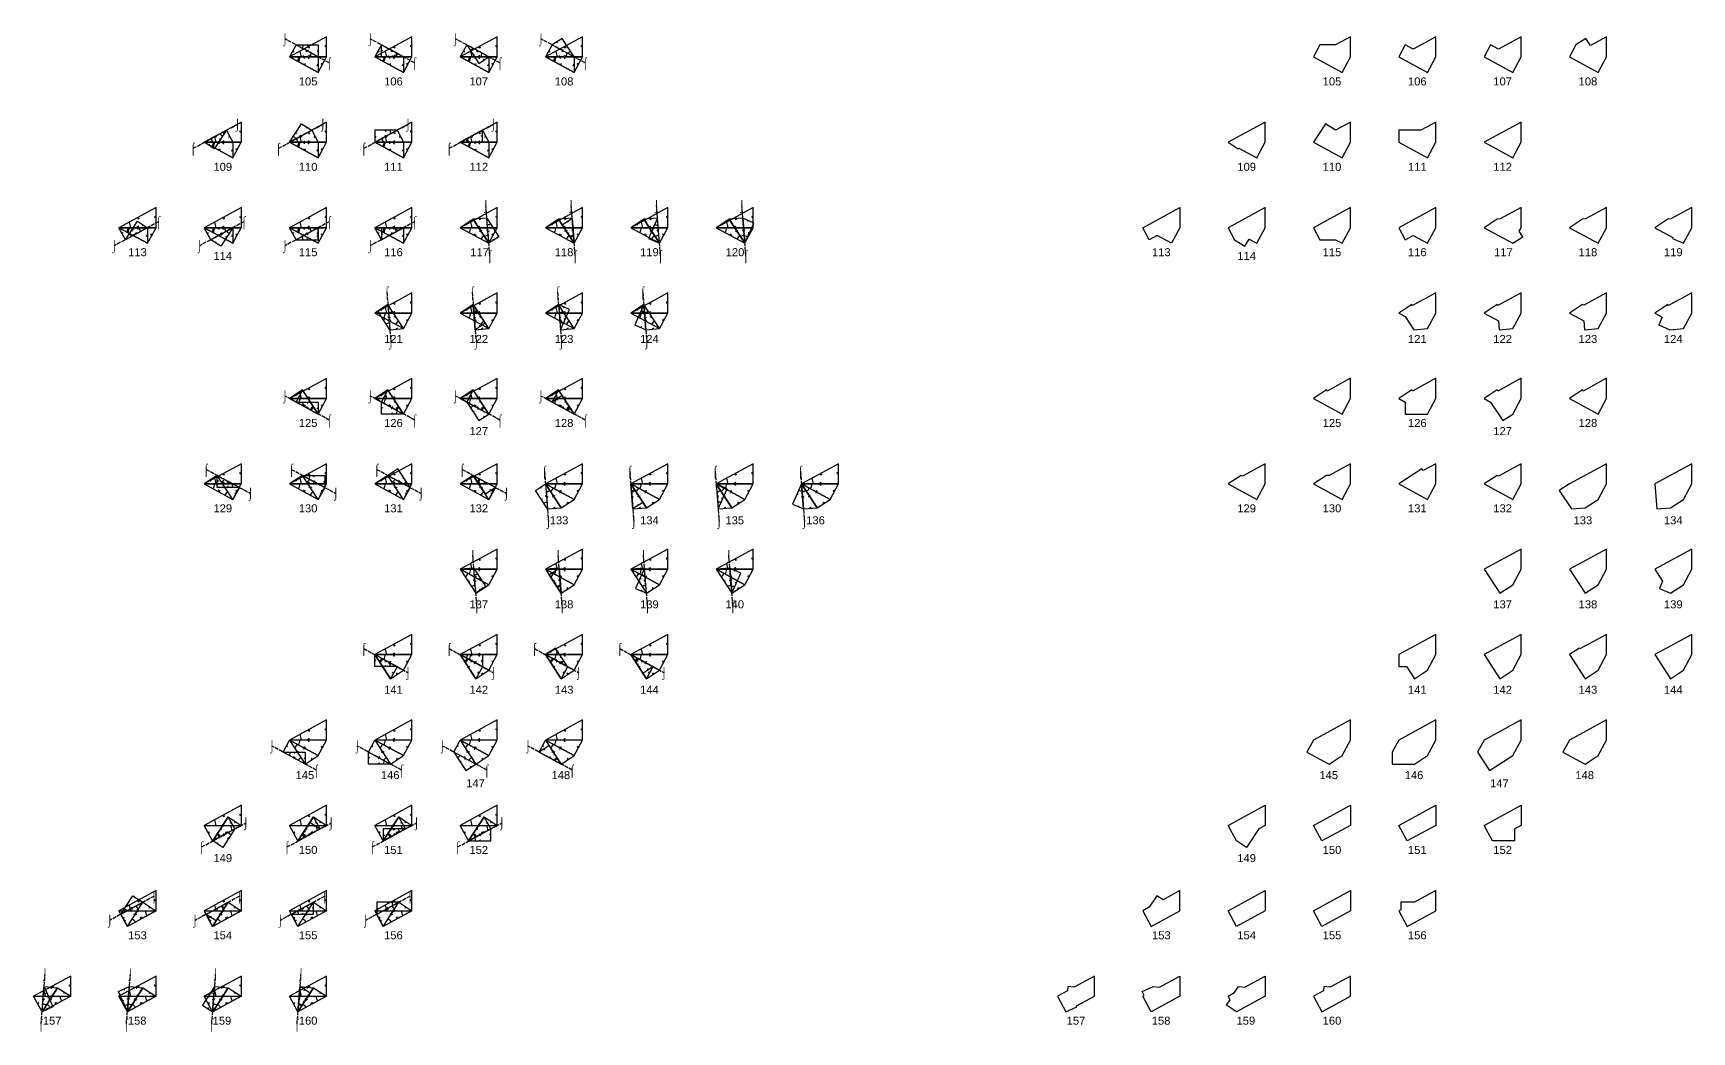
# Model space of a CAD drawing. Header units: millimetres. Extents: x 122552 to 2943733, y -2581954 to 22549.
# Drawn here: x 1001185 to 1519227, y -1580908 to -1269248 of the extents above; entities that cross this region are included whole.
import ezdxf
from ezdxf.enums import TextEntityAlignment as Align

# ---------------------------------------------------------------- set-up
doc = ezdxf.new("R2010")
doc.units = ezdxf.units.MM
doc.linetypes.add('ACAD_ISO02W100', pattern=[15, 12, -3])
for name, color, linetype in [('BASE', 170, 'Continuous'), ('HYPOTENUSE', 10, 'Continuous'), ('PERPENDICULAR', 90, 'Continuous'), ('Standard', 7, 'Continuous')]:
    doc.layers.add(name, color=color, linetype=linetype)
doc.styles.add('Arial', font='arial_0.ttf')

# ---------------------------------------------------------------- blocks, each defined once
blk = doc.blocks.new('fundamental_block_GT')
at = {"color": 175, "true_color": 0x4554a5}
for p, q in [((439, -4), (439, 26)), ((439, 26), (469, 26)), ((469, 26), (460, 29)), ((469, 26), (460, 23))]:
    blk.add_line(p, q, dxfattribs=at)
at = {"color": 242, "true_color": 0xcd2027}
for p, q in [((441, 235), (456, 208)), ((456, 208), (482, 222)), ((482, 222), (472, 221)), ((482, 222), (475, 215))]:
    blk.add_line(p, q, dxfattribs=at)
at = {"color": 114, "true_color": 0x139b48}
for p, q in [((851, 261), (848, 251)), ((851, 231), (851, 261)), ((851, 261), (854, 251)), ((881, 231), (851, 231))]:
    blk.add_line(p, q, dxfattribs=at)
at = {"color": 4}
blk.add_arc((0, -2), 277, 359.9799, 28.4254, dxfattribs=at)
at = {"layer": 'BASE'}
blk.add_line((0, 0), (879, -7), dxfattribs=at)
at = {"layer": 'HYPOTENUSE'}
blk.add_line((883, 469), (0, 0), dxfattribs=at)
at = {"layer": 'PERPENDICULAR'}
blk.add_line((879, -7), (883, 469), dxfattribs=at)

msp = doc.modelspace()

# ---------------------------------------------------------------- linework, layer by layer
at = {"linetype": 'ACAD_ISO02W100', "ltscale": 100}
for p, q in [((1093669, -1278530), (1079840, -1271025)), ((1120318, -1278530), (1106488, -1271025)), ((1146966, -1278530), (1133137, -1271025)), ((1173615, -1278530), (1159786, -1271025)), ((1051155, -1305179), (1064984, -1297674)), ((1077803, -1305179), (1091633, -1297674)), ((1104452, -1305179), (1118281, -1297674)), ((1131101, -1305179), (1144930, -1297674)), ((1143820, -1338731), (1142576, -1323045)), ((1170469, -1338731), (1169225, -1323045)), ((1197117, -1338731), (1195873, -1323045)), ((1223766, -1338731), (1222522, -1323045)), ((1040372, -1328075), (1026542, -1335580)), ((1067020, -1328075), (1053191, -1335580)), ((1093669, -1328075), (1079840, -1335580)), ((1120318, -1328075), (1106488, -1335580)), ((1111671, -1350032), (1112915, -1365717)), ((1138320, -1350032), (1139564, -1365717)), ((1164968, -1350032), (1166213, -1365717)), ((1191617, -1350032), (1192861, -1365717)), ((1093669, -1389983), (1079840, -1382478)), ((1120318, -1389983), (1106488, -1382478)), ((1146966, -1389983), (1133137, -1382478)), ((1173615, -1389983), (1159786, -1382478)), ((1055228, -1405374), (1069057, -1412879)), ((1081876, -1405374), (1095705, -1412879)), ((1108525, -1405374), (1122354, -1412879)), ((1135174, -1405374), (1149003, -1412879)), ((1160896, -1405976), (1162140, -1421662)), ((1187544, -1405976), (1188788, -1421662)), ((1214193, -1405976), (1215437, -1421662)), ((1240842, -1405976), (1242086, -1421662)), ((1139747, -1447973), (1138503, -1432287)), ((1166396, -1447973), (1165152, -1432287)), ((1193044, -1447973), (1191800, -1432287)), ((1219693, -1447973), (1218449, -1432287)), ((1104452, -1461319), (1118281, -1468824)), ((1131101, -1461319), (1144930, -1468824)), ((1157749, -1461319), (1171579, -1468824)), ((1184398, -1461319), (1198227, -1468824)), ((1089596, -1499225), (1075767, -1491720)), ((1116245, -1499225), (1102415, -1491720)), ((1142893, -1499225), (1129064, -1491720)), ((1169542, -1499225), (1155713, -1491720)), ((1053791, -1523226), (1067620, -1515721)), ((1080439, -1523226), (1094269, -1515721)), ((1107088, -1523226), (1120917, -1515721)), ((1133737, -1523226), (1147566, -1515721)), ((1038935, -1538617), (1025106, -1546122)), ((1065584, -1538617), (1051754, -1546122)), ((1092232, -1538617), (1078403, -1546122)), ((1118881, -1538617), (1105052, -1546122)), ((1003640, -1578569), (1004884, -1562883)), ((1030288, -1578569), (1031533, -1562883)), ((1056937, -1578569), (1058181, -1562883)), ((1083586, -1578569), (1084830, -1562883))]:
    msp.add_line(p, q, dxfattribs=at)
for points in [[(1407959, -1272902), (1403081, -1272902), (1401045, -1276654), (1409996, -1281512), (1412632, -1276654), (1412632, -1270366)], [(1429730, -1272902), (1427693, -1276654), (1436644, -1281512), (1439281, -1276654), (1439281, -1270366), (1432169, -1274225)], [(1456378, -1272902), (1454342, -1276654), (1463293, -1281512), (1465929, -1276654), (1465929, -1270366), (1458818, -1274225)], [(1487608, -1273063), (1486173, -1270857), (1483027, -1272902), (1480991, -1276654), (1489942, -1281512), (1492578, -1276654), (1492578, -1270366)], [(1377542, -1305348), (1377704, -1305098), (1383347, -1308161), (1385983, -1303303), (1385983, -1297015), (1374396, -1303303)], [(1412632, -1297015), (1407959, -1299550), (1404813, -1297505), (1401045, -1303303), (1409996, -1308161), (1412632, -1303303)], [(1439281, -1297015), (1434608, -1299550), (1427693, -1299550), (1427693, -1303303), (1436644, -1308161), (1439281, -1303303)], [(1454342, -1303303), (1463293, -1308161), (1465929, -1303303), (1465929, -1297015)], [(1347747, -1329952), (1359335, -1323663), (1359335, -1329952), (1356698, -1334809), (1352223, -1332380), (1349784, -1333704)], [(1379579, -1335749), (1381013, -1333543), (1383347, -1334809), (1385983, -1329952), (1385983, -1323663), (1374396, -1329952), (1376432, -1333704)], [(1407959, -1333704), (1409996, -1334809), (1412632, -1329952), (1412632, -1323663), (1401045, -1329952), (1403081, -1333704)], [(1429730, -1333704), (1432169, -1332380), (1436644, -1334809), (1439281, -1329952), (1439281, -1323663), (1427693, -1329952)], [(1466439, -1332764), (1465330, -1331057), (1465929, -1329952), (1465929, -1323663), (1459358, -1327229), (1458415, -1327304), (1454342, -1329952), (1463293, -1334809)], [(1486007, -1327229), (1485064, -1327304), (1480991, -1329952), (1489942, -1334809), (1492578, -1329952), (1492578, -1323663)], [(1516590, -1334809), (1519227, -1329952), (1519227, -1323663), (1512655, -1327229), (1511712, -1327304), (1507639, -1329952), (1513282, -1333014), (1513161, -1333286)], [(1431766, -1353953), (1427693, -1356600), (1429730, -1357705), (1432388, -1361796), (1436644, -1361458), (1439281, -1356600), (1439281, -1350312), (1431976, -1354276)], [(1458625, -1354276), (1458415, -1353953), (1454342, -1356600), (1458818, -1359029), (1459037, -1361796), (1463293, -1361458), (1465929, -1356600), (1465929, -1350312)], [(1485506, -1354150), (1485064, -1353953), (1480991, -1356600), (1485466, -1359029), (1485686, -1361796), (1489942, -1361458), (1492578, -1356600), (1492578, -1350312)], [(1511712, -1353953), (1507639, -1356600), (1509973, -1357867), (1508905, -1360272), (1512334, -1361796), (1516590, -1361458), (1519227, -1356600), (1519227, -1350312), (1511922, -1354276)], [(1409996, -1388107), (1412632, -1383249), (1412632, -1376961), (1405328, -1380925), (1405118, -1380602), (1401045, -1383249)], [(1431766, -1380602), (1427693, -1383249), (1429730, -1384354), (1429730, -1388107), (1436644, -1388107), (1439281, -1383249), (1439281, -1376961), (1431976, -1380925)], [(1458415, -1380602), (1454342, -1383249), (1456378, -1384354), (1460147, -1390152), (1463293, -1388107), (1465929, -1383249), (1465929, -1376961), (1458625, -1380925)], [(1489942, -1388107), (1492578, -1383249), (1492578, -1376961), (1485274, -1380925), (1485064, -1380602), (1480991, -1383249)], [(1383347, -1414755), (1385983, -1409898), (1385983, -1403609), (1378871, -1407469), (1378469, -1407250), (1374396, -1409898)], [(1405923, -1407250), (1405118, -1407250), (1401045, -1409898), (1409996, -1414755), (1412632, -1409898), (1412632, -1403609)], [(1436644, -1414755), (1439281, -1409898), (1439281, -1403609), (1435285, -1405778), (1434913, -1405205), (1427693, -1409898)], [(1458818, -1407469), (1458415, -1407250), (1454342, -1409898), (1463293, -1414755), (1465929, -1409898), (1465929, -1403609)], [(1492578, -1403609), (1480991, -1409898), (1477844, -1411943), (1481613, -1417740), (1485869, -1417403), (1489942, -1414755), (1492578, -1409898)], [(1508261, -1417740), (1512517, -1417403), (1516590, -1414755), (1519227, -1409898), (1519227, -1403609), (1507639, -1409898)], [(1459220, -1444051), (1463293, -1441404), (1465929, -1436546), (1465929, -1430258), (1454342, -1436546)], [(1480991, -1436546), (1485869, -1444051), (1489942, -1441404), (1492578, -1436546), (1492578, -1430258)], [(1512517, -1444051), (1516590, -1441404), (1519227, -1436546), (1519227, -1430258), (1507639, -1436546), (1510078, -1440299), (1509088, -1442528)], [(1427693, -1466947), (1430132, -1466947), (1432571, -1470700), (1436644, -1468053), (1439281, -1463195), (1439281, -1456907), (1427693, -1463195)], [(1459220, -1470700), (1463293, -1468053), (1465929, -1463195), (1465929, -1456907), (1454342, -1463195)], [(1480991, -1463195), (1485869, -1470700), (1489942, -1468053), (1492578, -1463195), (1492578, -1456907), (1484299, -1461399), (1484137, -1461150)], [(1507639, -1463195), (1512517, -1470700), (1516590, -1468053), (1519227, -1463195), (1519227, -1456907)], [(1399008, -1493596), (1405923, -1497349), (1409996, -1494701), (1412632, -1489844), (1412632, -1483555), (1401045, -1489844)], [(1439281, -1483555), (1427693, -1489844), (1425657, -1493596), (1425657, -1497349), (1432571, -1497349), (1436644, -1494701), (1439281, -1489844)], [(1465929, -1483555), (1454342, -1489844), (1452305, -1493596), (1456074, -1499394), (1463293, -1494701), (1465929, -1489844)], [(1478954, -1493596), (1485869, -1497349), (1489942, -1494701), (1492578, -1489844), (1492578, -1483555), (1480991, -1489844)], [(1380178, -1523395), (1377032, -1521350), (1374396, -1516492), (1385983, -1510204), (1385983, -1516492), (1383947, -1517597)], [(1401045, -1516492), (1412632, -1510204), (1412632, -1516492), (1403681, -1521350)], [(1427693, -1516492), (1439281, -1510204), (1439281, -1516492), (1430330, -1521350)], [(1463893, -1517597), (1463893, -1521350), (1456978, -1521350), (1454342, -1516492), (1465929, -1510204), (1465929, -1516492)], [(1352115, -1538449), (1349784, -1542036), (1347747, -1543141), (1350384, -1547999), (1359335, -1543141), (1359335, -1536853), (1354062, -1539714)], [(1374396, -1543141), (1385983, -1536853), (1385983, -1543141), (1377032, -1547999)], [(1401045, -1543141), (1412632, -1536853), (1412632, -1543141), (1403681, -1547999)], [(1428293, -1542815), (1427693, -1543141), (1430330, -1547999), (1439281, -1543141), (1439281, -1536853), (1432571, -1540494), (1428293, -1540494)], [(1324357, -1566805), (1324256, -1568076), (1321099, -1569790), (1323735, -1574647), (1327164, -1573124), (1327043, -1572852), (1332686, -1569790), (1332686, -1563501), (1326313, -1566960)], [(1347747, -1569790), (1348133, -1569580), (1347576, -1568328), (1351006, -1566805), (1352962, -1566960), (1359335, -1563501), (1359335, -1569790), (1350384, -1574647)], [(1377032, -1574647), (1373886, -1572602), (1374996, -1570895), (1374396, -1569790), (1376432, -1568684), (1377654, -1566805), (1379610, -1566960), (1385983, -1563501), (1385983, -1569790)], [(1404303, -1566805), (1404202, -1568076), (1401045, -1569790), (1403681, -1574647), (1412632, -1569790), (1412632, -1563501), (1406259, -1566960)]]:
    msp.add_lwpolyline(points, close=True)

# ---------------------------------------------------------------- block references
for p, xscale, yscale, zscale, rotation in [((1081261, -1276654), 11.58735412275403, 11.58735412275403, 11.58735412275403, 332.0000000000002), ((1090212, -1276654), 8.951118371073562, 8.951118371073562, 8.951118371073562, 151.9999999999989), ((1083297, -1272902), -7.867265571233639, 7.867265571233639, 7.86726557123364, 179.5116672382031), ((1107909, -1276654), 11.58735412275403, 11.58735412275403, 11.58735412275403, 332.0000000000002), ((1116860, -1276654), 8.951118371073562, 8.951118371073562, 8.951118371073562, 151.9999999999989), ((1116860, -1276654), -7.867265571233637, 7.867265571233637, 7.867265571233638, 359.5116672382031), ((1134558, -1276654), 11.58735412275403, 11.58735412275403, 11.58735412275403, 332.0000000000002), ((1143509, -1276654), 8.951118371073562, 8.951118371073562, 8.951118371073562, 151.9999999999989), ((1136594, -1272902), 7.86726557123364, 7.86726557123364, 7.86726557123364, 303.5116672382126), ((1161207, -1276654), 11.58735412275403, 11.58735412275403, 11.58735412275403, 332.0000000000002), ((1170158, -1276654), 8.951118371073562, 8.951118371073562, 8.951118371073562, 151.9999999999989), ((1170158, -1276654), 7.867265571233638, 7.867265571233638, 7.867265571233638, 123.5116672382125), ((1081261, -1276654), -10.18429076373602, 10.18429076373602, 10.18429076373602, 179.5116672382084), ((1107909, -1276654), -10.18429076373602, 10.18429076373602, 10.18429076373602, 179.5116672382084), ((1134558, -1276654), -10.18429076373602, 10.18429076373602, 10.18429076373602, 179.5116672382084), ((1161207, -1276654), -10.18429076373602, 10.18429076373602, 10.18429076373602, 179.5116672382084), ((1054612, -1303303), 11.58735412275403, 11.58735412275403, 11.58735412275403, 332.0000000000002), ((1054612, -1303303), -8.951118371073562, 8.951118371073562, 8.951118371073562, 208.0000000000011), ((1061527, -1299550), -7.867265571233639, 7.867265571233639, 7.86726557123364, 56.48833276178721), ((1081261, -1303303), -7.867265571233639, 7.867265571233639, 7.86726557123364, 236.4883327617872), ((1081261, -1303303), 11.58735412275403, 11.58735412275403, 11.58735412275403, 332.0000000000002), ((1081261, -1303303), -8.951118371073562, 8.951118371073562, 8.951118371073562, 208.0000000000011), ((1107909, -1303303), 11.58735412275403, 11.58735412275403, 11.58735412275403, 332.0000000000002), ((1114824, -1299550), 7.86726557123364, 7.86726557123364, 7.86726557123364, 180.4883327617972), ((1107909, -1303303), -8.951118371073562, 8.951118371073562, 8.951118371073562, 208.0000000000011), ((1134558, -1303303), 11.58735412275403, 11.58735412275403, 11.58735412275403, 332.0000000000002), ((1134558, -1303303), -8.951118371073562, 8.951118371073562, 8.951118371073562, 208.0000000000011), ((1134558, -1303303), 7.86726557123364, 7.86726557123364, 7.86726557123364, 0.4883327617971739), ((1054612, -1303303), -10.18429076373602, 10.18429076373602, 10.18429076373602, 179.5116672382084), ((1081261, -1303303), -10.18429076373602, 10.18429076373602, 10.18429076373602, 179.5116672382084), ((1107909, -1303303), -10.18429076373602, 10.18429076373602, 10.18429076373602, 179.5116672382084), ((1134558, -1303303), -10.18429076373602, 10.18429076373602, 10.18429076373602, 179.5116672382084), ((1027963, -1329952), 11.58735412275403, 11.58735412275403, 11.58735412275403, 332.0000000000002), ((1054612, -1329952), 11.58735412275403, 11.58735412275403, 11.58735412275403, 332.0000000000002), ((1081261, -1329952), 11.58735412275403, 11.58735412275403, 11.58735412275403, 332.0000000000002), ((1107909, -1329952), 11.58735412275403, 11.58735412275403, 11.58735412275403, 332.0000000000002), ((1134558, -1329952), 11.58735412275403, 11.58735412275403, 11.58735412275403, 332.0000000000002), ((1161207, -1329952), 11.58735412275403, 11.58735412275403, 11.58735412275403, 332.0000000000002), ((1187855, -1329952), 11.58735412275403, 11.58735412275403, 11.58735412275403, 332.0000000000002), ((1214504, -1329952), 11.58735412275403, 11.58735412275403, 11.58735412275403, 332.0000000000002), ((1027963, -1329952), -10.18429076373602, 10.18429076373602, 10.18429076373602, 179.5116672382084), ((1036914, -1329952), -8.951118371073443, 8.951118371073443, 8.951118371073443, 28.0000000000011), ((1030000, -1333704), -7.867265571233639, 7.867265571233639, 7.86726557123364, 236.4883327617872), ((1054612, -1329952), -10.18429076373602, 10.18429076373602, 10.18429076373602, 179.5116672382084), ((1063563, -1329952), -8.951118371073443, 8.951118371073443, 8.951118371073443, 28.0000000000011), ((1063563, -1329952), -7.867265571233639, 7.867265571233639, 7.86726557123364, 56.48833276178721), ((1081261, -1329952), -10.18429076373602, 10.18429076373602, 10.18429076373602, 179.5116672382084), ((1090212, -1329952), -8.951118371073443, 8.951118371073443, 8.951118371073443, 28.0000000000011), ((1083297, -1333704), 7.86726557123364, 7.86726557123364, 7.86726557123364, 0.4883327617971739), ((1107909, -1329952), -10.18429076373602, 10.18429076373602, 10.18429076373602, 179.5116672382084), ((1116860, -1329952), -8.951118371073443, 8.951118371073443, 8.951118371073443, 28.0000000000011), ((1116860, -1329952), 7.86726557123364, 7.86726557123364, 7.86726557123364, 180.4883327617972), ((1143509, -1334809), 10.18429076373612, 10.18429076373612, 10.18429076373612, 123.5116672382094), ((1143509, -1334809), 8.951118371073518, 8.951118371073518, 8.951118371073518, 95.02333447641668), ((1142887, -1326967), -7.867265571233768, 7.867265571233768, 7.867265571233768, 122.5350017146211), ((1170158, -1334809), 10.18429076373612, 10.18429076373612, 10.18429076373612, 123.5116672382094), ((1170158, -1334809), 8.951118371073518, 8.951118371073518, 8.951118371073518, 95.02333447641668), ((1170158, -1334809), -7.867265571233768, 7.867265571233768, 7.867265571233768, 302.535001714621), ((1196806, -1334809), 10.18429076373612, 10.18429076373612, 10.18429076373612, 123.5116672382094), ((1196806, -1334809), 8.951118371073518, 8.951118371073518, 8.951118371073518, 95.02333447641668), ((1196184, -1326967), 7.867265571233768, 7.867265571233768, 7.867265571233768, 246.5350017146306), ((1223455, -1334809), 10.18429076373612, 10.18429076373612, 10.18429076373612, 123.5116672382094), ((1223455, -1334809), 8.951118371073518, 8.951118371073518, 8.951118371073518, 95.02333447641668), ((1223455, -1334809), 7.867265571233768, 7.867265571233768, 7.867265571233768, 66.53500171463061), ((1107909, -1356600), 11.58735412275403, 11.58735412275403, 11.58735412275403, 332.0000000000002), ((1134558, -1356600), 11.58735412275403, 11.58735412275403, 11.58735412275403, 332.0000000000002), ((1161207, -1356600), 11.58735412275403, 11.58735412275403, 11.58735412275403, 332.0000000000002), ((1187855, -1356600), 11.58735412275403, 11.58735412275403, 11.58735412275403, 332.0000000000002), ((1116860, -1361458), 10.18429076373612, 10.18429076373612, 10.18429076373612, 123.5116672382094), ((1112604, -1361796), -7.867265571233768, 7.867265571233768, 7.867265571233768, 302.535001714621), ((1111982, -1353953), 8.951118371073514, 8.951118371073514, 8.951118371073514, 275.0233344764167), ((1143509, -1361458), 10.18429076373612, 10.18429076373612, 10.18429076373612, 123.5116672382094), ((1138631, -1353953), -7.867265571233768, 7.867265571233768, 7.867265571233768, 122.5350017146211), ((1138631, -1353953), 8.951118371073514, 8.951118371073514, 8.951118371073514, 275.0233344764167), ((1170158, -1361458), 10.18429076373612, 10.18429076373612, 10.18429076373612, 123.5116672382094), ((1165902, -1361796), 7.867265571233768, 7.867265571233768, 7.867265571233768, 66.53500171463061), ((1165280, -1353953), 8.951118371073514, 8.951118371073514, 8.951118371073514, 275.0233344764167), ((1196806, -1361458), 10.18429076373612, 10.18429076373612, 10.18429076373612, 123.5116672382094), ((1191928, -1353953), 7.867265571233768, 7.867265571233768, 7.867265571233768, 246.5350017146306), ((1191928, -1353953), 8.951118371073514, 8.951118371073514, 8.951118371073514, 275.0233344764167), ((1081261, -1383249), 11.58735412275403, 11.58735412275403, 11.58735412275403, 332.0000000000002), ((1090212, -1388107), 10.18429076373612, 10.18429076373612, 10.18429076373612, 123.5116672382094), ((1090212, -1388107), -8.951118371073514, 8.951118371073516, 8.951118371073518, 331.023334476419), ((1107909, -1383249), 11.58735412275403, 11.58735412275403, 11.58735412275403, 332.0000000000002), ((1116860, -1388107), 10.18429076373612, 10.18429076373612, 10.18429076373612, 123.5116672382094), ((1116860, -1388107), -8.951118371073514, 8.951118371073516, 8.951118371073518, 331.023334476419), ((1134558, -1383249), 11.58735412275403, 11.58735412275403, 11.58735412275403, 332.0000000000002), ((1143509, -1388107), 10.18429076373612, 10.18429076373612, 10.18429076373612, 123.5116672382094), ((1136594, -1384354), 7.867265571233733, 7.867265571233733, 7.867265571233733, 303.5116672382148), ((1143509, -1388107), -8.951118371073514, 8.951118371073516, 8.951118371073518, 331.023334476419), ((1161207, -1383249), 11.58735412275403, 11.58735412275403, 11.58735412275403, 332.0000000000002), ((1170158, -1388107), 10.18429076373612, 10.18429076373612, 10.18429076373612, 123.5116672382094), ((1170158, -1388107), -8.951118371073514, 8.951118371073516, 8.951118371073518, 331.023334476419), ((1170158, -1388107), 7.867265571233734, 7.867265571233734, 7.867265571233734, 123.5116672382148), ((1083297, -1384354), -7.867265571233734, 7.867265571233734, 7.867265571233733, 179.5116672382053), ((1116860, -1388107), -7.867265571233735, 7.867265571233735, 7.867265571233734, 359.5116672382054), ((1054612, -1409898), 11.58735412275403, 11.58735412275403, 11.58735412275403, 332.0000000000002), ((1063563, -1414755), 10.18429076373612, 10.18429076373612, 10.18429076373612, 123.5116672382094), ((1058685, -1407250), -8.951118371073514, 8.951118371073514, 8.951118371073516, 151.023334476419), ((1065599, -1411003), -7.867265571233735, 7.867265571233735, 7.867265571233734, 359.5116672382054), ((1081261, -1409898), 11.58735412275403, 11.58735412275403, 11.58735412275403, 332.0000000000002), ((1090212, -1414755), 10.18429076373612, 10.18429076373612, 10.18429076373612, 123.5116672382094), ((1085334, -1407250), -8.951118371073514, 8.951118371073514, 8.951118371073516, 151.023334476419), ((1085334, -1407250), -7.867265571233734, 7.867265571233734, 7.867265571233733, 179.5116672382053), ((1107909, -1409898), 11.58735412275403, 11.58735412275403, 11.58735412275403, 332.0000000000002), ((1116860, -1414755), 10.18429076373612, 10.18429076373612, 10.18429076373612, 123.5116672382094), ((1111982, -1407250), -8.951118371073514, 8.951118371073514, 8.951118371073516, 151.023334476419), ((1118897, -1411003), 7.867265571233734, 7.867265571233734, 7.867265571233734, 123.5116672382148), ((1134558, -1409898), 11.58735412275403, 11.58735412275403, 11.58735412275403, 332.0000000000002), ((1143509, -1414755), 10.18429076373612, 10.18429076373612, 10.18429076373612, 123.5116672382094), ((1138631, -1407250), -8.951118371073514, 8.951118371073514, 8.951118371073516, 151.023334476419), ((1138631, -1407250), 7.867265571233733, 7.867265571233733, 7.867265571233733, 303.5116672382148), ((1161207, -1409898), 10.18429076373612, 10.18429076373612, 10.18429076373612, 303.5116672382094), ((1161207, -1409898), 11.58735412275403, 11.58735412275403, 11.58735412275403, 332.0000000000002), ((1187855, -1409898), 10.18429076373612, 10.18429076373612, 10.18429076373612, 303.5116672382094), ((1187855, -1409898), 11.58735412275403, 11.58735412275403, 11.58735412275403, 332.0000000000002), ((1214504, -1409898), 10.18429076373612, 10.18429076373612, 10.18429076373612, 303.5116672382094), ((1214504, -1409898), 11.58735412275403, 11.58735412275403, 11.58735412275403, 332.0000000000002), ((1241153, -1409898), 10.18429076373612, 10.18429076373612, 10.18429076373612, 303.5116672382094), ((1241153, -1409898), 11.58735412275403, 11.58735412275403, 11.58735412275403, 332.0000000000002), ((1161829, -1417740), -7.867265571234018, 7.867265571234018, 7.867265571234018, 302.5350017146226), ((1161207, -1409898), 8.951118371073811, 8.951118371073811, 8.951118371073811, 275.0233344764194), ((1187855, -1409898), -7.867265571234018, 7.867265571234018, 7.867265571234018, 122.5350017146226), ((1187855, -1409898), 8.951118371073811, 8.951118371073811, 8.951118371073811, 275.0233344764194), ((1215126, -1417740), 7.867265571234018, 7.867265571234018, 7.867265571234018, 66.53500171463214), ((1214504, -1409898), 8.951118371073811, 8.951118371073811, 8.951118371073811, 275.0233344764194), ((1241153, -1409898), 7.867265571234018, 7.867265571234018, 7.867265571234018, 246.5350017146322), ((1241153, -1409898), 8.951118371073811, 8.951118371073811, 8.951118371073811, 275.0233344764194), ((1134558, -1436546), 10.18429076373612, 10.18429076373612, 10.18429076373612, 303.5116672382094), ((1134558, -1436546), 11.58735412275403, 11.58735412275403, 11.58735412275403, 332.0000000000002), ((1161207, -1436546), 10.18429076373612, 10.18429076373612, 10.18429076373612, 303.5116672382094), ((1161207, -1436546), 11.58735412275403, 11.58735412275403, 11.58735412275403, 332.0000000000002), ((1187855, -1436546), 10.18429076373612, 10.18429076373612, 10.18429076373612, 303.5116672382094), ((1187855, -1436546), 11.58735412275403, 11.58735412275403, 11.58735412275403, 332.0000000000002), ((1214504, -1436546), 10.18429076373612, 10.18429076373612, 10.18429076373612, 303.5116672382094), ((1214504, -1436546), 11.58735412275403, 11.58735412275403, 11.58735412275403, 332.0000000000002), ((1139436, -1444051), 8.951118371073811, 8.951118371073811, 8.951118371073811, 95.02333447641942), ((1138814, -1436209), -7.867265571234018, 7.867265571234018, 7.867265571234018, 122.5350017146226), ((1166085, -1444051), 8.951118371073811, 8.951118371073811, 8.951118371073811, 95.02333447641942), ((1166085, -1444051), -7.867265571234018, 7.867265571234018, 7.867265571234018, 302.5350017146226), ((1192733, -1444051), 8.951118371073811, 8.951118371073811, 8.951118371073811, 95.02333447641942), ((1192111, -1436209), 7.867265571234018, 7.867265571234018, 7.867265571234018, 246.5350017146322), ((1219382, -1444051), 8.951118371073811, 8.951118371073811, 8.951118371073811, 95.02333447641942), ((1219382, -1444051), 7.867265571234018, 7.867265571234018, 7.867265571234018, 66.53500171463214), ((1107909, -1463195), 10.18429076373612, 10.18429076373612, 10.18429076373612, 303.5116672382094), ((1107909, -1463195), 11.58735412275403, 11.58735412275403, 11.58735412275403, 332.0000000000002), ((1134558, -1463195), 10.18429076373612, 10.18429076373612, 10.18429076373612, 303.5116672382094), ((1134558, -1463195), 11.58735412275403, 11.58735412275403, 11.58735412275403, 332.0000000000002), ((1161207, -1463195), 10.18429076373612, 10.18429076373612, 10.18429076373612, 303.5116672382094), ((1161207, -1463195), 11.58735412275403, 11.58735412275403, 11.58735412275403, 332.0000000000002), ((1187855, -1463195), 10.18429076373612, 10.18429076373612, 10.18429076373612, 303.5116672382094), ((1187855, -1463195), 11.58735412275403, 11.58735412275403, 11.58735412275403, 332.0000000000002), ((1107909, -1463195), -8.951118371073813, 8.951118371073813, 8.951118371073811, 151.0233344764159), ((1114824, -1466947), -7.867265571233958, 7.867265571233957, 7.867265571233957, 359.5116672382023), ((1134558, -1463195), -8.951118371073813, 8.951118371073813, 8.951118371073811, 151.0233344764159), ((1134558, -1463195), -7.867265571233956, 7.867265571233956, 7.867265571233956, 179.5116672382024), ((1161207, -1463195), -8.951118371073813, 8.951118371073813, 8.951118371073811, 151.0233344764159), ((1168121, -1466947), 7.867265571233957, 7.867265571233957, 7.867265571233957, 123.5116672382119), ((1187855, -1463195), -8.951118371073813, 8.951118371073813, 8.951118371073811, 151.0233344764159), ((1187855, -1463195), 7.867265571233956, 7.867265571233956, 7.867265571233956, 303.5116672382118), ((1081261, -1489844), 11.58735412275403, 11.58735412275403, 11.58735412275403, 332.0000000000002), ((1107909, -1489844), 11.58735412275403, 11.58735412275403, 11.58735412275403, 332.0000000000002), ((1134558, -1489844), 11.58735412275403, 11.58735412275403, 11.58735412275403, 332.0000000000002), ((1161207, -1489844), 11.58735412275403, 11.58735412275403, 11.58735412275403, 332.0000000000002), ((1086139, -1497349), -8.951118371073811, 8.951118371073813, 8.951118371073811, 331.0233344764158), ((1081261, -1489844), 10.18429076373612, 10.18429076373612, 10.18429076373612, 303.5116672382094), ((1112787, -1497349), -8.951118371073811, 8.951118371073813, 8.951118371073811, 331.0233344764158), ((1107909, -1489844), 10.18429076373612, 10.18429076373612, 10.18429076373612, 303.5116672382094), ((1132521, -1493596), 7.867265571233956, 7.867265571233956, 7.867265571233956, 303.5116672382118), ((1139436, -1497349), -8.951118371073811, 8.951118371073813, 8.951118371073811, 331.0233344764158), ((1134558, -1489844), 10.18429076373612, 10.18429076373612, 10.18429076373612, 303.5116672382094), ((1166085, -1497349), -8.951118371073811, 8.951118371073813, 8.951118371073811, 331.0233344764158), ((1166085, -1497349), 7.867265571233957, 7.867265571233957, 7.867265571233957, 123.5116672382119), ((1161207, -1489844), 10.18429076373612, 10.18429076373612, 10.18429076373612, 303.5116672382094), ((1079224, -1493596), -7.867265571233956, 7.867265571233956, 7.867265571233956, 179.5116672382024), ((1112787, -1497349), -7.867265571233958, 7.867265571233957, 7.867265571233957, 359.5116672382023), ((1066199, -1516492), -11.58735412275403, 11.58735412275403, 11.58735412275403, 27.99999999999958), ((1092848, -1516492), -11.58735412275403, 11.58735412275403, 11.58735412275403, 27.99999999999958), ((1119497, -1516492), -11.58735412275403, 11.58735412275403, 11.58735412275403, 27.99999999999958), ((1146145, -1516492), -11.58735412275403, 11.58735412275403, 11.58735412275403, 27.99999999999958), ((1057248, -1521350), 8.951118371073763, 8.951118371073763, 8.951118371073763, 28.97666552358404), ((1057248, -1521350), -10.18429076373601, 10.18429076373601, 10.18429076373601, 236.488332761791), ((1064163, -1517597), -7.867265571233957, 7.867265571233957, 7.867265571233957, 56.48833276178713), ((1083897, -1521350), 8.951118371073763, 8.951118371073763, 8.951118371073763, 28.97666552358404), ((1083897, -1521350), -10.18429076373601, 10.18429076373601, 10.18429076373601, 236.488332761791), ((1083897, -1521350), -7.867265571233956, 7.867265571233956, 7.867265571233956, 236.4883327617871), ((1110545, -1521350), 8.951118371073763, 8.951118371073763, 8.951118371073763, 28.97666552358404), ((1110545, -1521350), -10.18429076373601, 10.18429076373601, 10.18429076373601, 236.488332761791), ((1117460, -1517597), 7.867265571233957, 7.867265571233957, 7.867265571233957, 180.4883327617987), ((1137194, -1521350), 8.951118371073763, 8.951118371073763, 8.951118371073763, 28.97666552358404), ((1137194, -1521350), -10.18429076373601, 10.18429076373601, 10.18429076373601, 236.488332761791), ((1137194, -1521350), 7.867265571233956, 7.867265571233956, 7.867265571233956, 0.488332761798667), ((1039551, -1543141), -11.58735412275403, 11.58735412275403, 11.58735412275403, 27.99999999999958), ((1028563, -1544246), -7.867265571233956, 7.867265571233956, 7.867265571233956, 236.4883327617871), ((1066199, -1543141), -11.58735412275403, 11.58735412275403, 11.58735412275403, 27.99999999999958), ((1062126, -1540494), -7.867265571233957, 7.867265571233957, 7.867265571233957, 56.48833276178713), ((1092848, -1543141), -11.58735412275403, 11.58735412275403, 11.58735412275403, 27.99999999999958), ((1119497, -1543141), -11.58735412275403, 11.58735412275403, 11.58735412275403, 27.99999999999958), ((1035478, -1540494), 8.951118371073763, 8.951118371073763, 8.951118371073763, 208.976665523584), ((1030599, -1547999), -10.18429076373601, 10.18429076373601, 10.18429076373601, 236.488332761791), ((1062126, -1540494), 8.951118371073763, 8.951118371073763, 8.951118371073763, 208.976665523584), ((1057248, -1547999), -10.18429076373601, 10.18429076373601, 10.18429076373601, 236.488332761791), ((1088775, -1540494), 8.951118371073763, 8.951118371073763, 8.951118371073763, 208.976665523584), ((1081860, -1544246), 7.867265571233956, 7.867265571233956, 7.867265571233956, 0.488332761798667), ((1083897, -1547999), -10.18429076373601, 10.18429076373601, 10.18429076373601, 236.488332761791), ((1115424, -1540494), 8.951118371073763, 8.951118371073763, 8.951118371073763, 208.976665523584), ((1115424, -1540494), 7.867265571233957, 7.867265571233957, 7.867265571233957, 180.4883327617987), ((1110545, -1547999), -10.18429076373601, 10.18429076373601, 10.18429076373601, 236.488332761791), ((1004573, -1566805), -7.867265571234027, 7.867265571234027, 7.867265571234027, 113.464998285367), ((1012902, -1569790), -11.58735412275403, 11.58735412275403, 11.58735412275403, 27.99999999999958), ((1003951, -1574647), -8.95111837107376, 8.951118371073761, 8.951118371073763, 264.9766655235803), ((1003951, -1574647), -10.18429076373601, 10.18429076373601, 10.18429076373601, 236.488332761791), ((1030599, -1574647), -7.867265571234026, 7.867265571234026, 7.867265571234026, 293.464998285367), ((1039551, -1569790), -11.58735412275403, 11.58735412275403, 11.58735412275403, 27.99999999999958), ((1030599, -1574647), -8.95111837107376, 8.951118371073761, 8.951118371073763, 264.9766655235803), ((1030599, -1574647), -10.18429076373601, 10.18429076373601, 10.18429076373601, 236.488332761791), ((1057870, -1566805), 7.867265571234017, 7.867265571234017, 7.867265571234017, 237.4649982853774), ((1066199, -1569790), -11.58735412275403, 11.58735412275403, 11.58735412275403, 27.99999999999958), ((1057248, -1574647), -8.95111837107376, 8.951118371073761, 8.951118371073763, 264.9766655235803), ((1057248, -1574647), -10.18429076373601, 10.18429076373601, 10.18429076373601, 236.488332761791), ((1083897, -1574647), 7.867265571234018, 7.867265571234018, 7.867265571234018, 57.46499828537736), ((1092848, -1569790), -11.58735412275403, 11.58735412275403, 11.58735412275403, 27.99999999999958), ((1083897, -1574647), -8.95111837107376, 8.951118371073761, 8.951118371073763, 264.9766655235803), ((1083897, -1574647), -10.18429076373601, 10.18429076373601, 10.18429076373601, 236.488332761791)]:
    msp.add_blockref('fundamental_block_GT', p, dxfattribs=dict(xscale=xscale, yscale=yscale, zscale=zscale, rotation=rotation))
at = {"layer": 'Standard', "xscale": 13.18371388650824, "yscale": 13.18371388650824, "zscale": 13.18371388650824, "rotation": 0.4883327617913192}
for p in [(1081261, -1276654), (1107909, -1276654), (1134558, -1276654), (1161207, -1276654), (1054612, -1303303), (1081261, -1303303), (1107909, -1303303), (1134558, -1303303), (1027963, -1329952), (1054612, -1329952), (1081261, -1329952), (1107909, -1329952), (1134558, -1329952), (1161207, -1329952), (1187855, -1329952), (1214504, -1329952), (1107909, -1356600), (1134558, -1356600), (1161207, -1356600), (1187855, -1356600), (1081261, -1383249), (1107909, -1383249), (1134558, -1383249), (1161207, -1383249), (1054612, -1409898), (1081261, -1409898), (1107909, -1409898), (1134558, -1409898), (1161207, -1409898), (1187855, -1409898), (1214504, -1409898), (1241153, -1409898), (1134558, -1436546), (1161207, -1436546), (1187855, -1436546), (1214504, -1436546), (1107909, -1463195), (1134558, -1463195), (1161207, -1463195), (1187855, -1463195), (1081261, -1489844), (1107909, -1489844), (1134558, -1489844), (1161207, -1489844), (1054612, -1516492), (1081261, -1516492), (1107909, -1516492), (1134558, -1516492), (1027963, -1543141), (1054612, -1543141), (1081261, -1543141), (1107909, -1543141), (1001315, -1569790), (1027963, -1569790), (1054612, -1569790), (1081261, -1569790)]:
    msp.add_blockref('fundamental_block_GT', p, dxfattribs=at)

# ---------------------------------------------------------------- texts
at = {"style": 'Arial'}
for s, p in [('⌡', (1079840, -1271025)), ('⌡', (1106488, -1271025)), ('⌡', (1133137, -1271025)), ('⌡', (1159786, -1271025)), ('⌠', (1093669, -1278530)), ('⌠', (1120318, -1278530)), ('⌠', (1146966, -1278530)), ('⌠', (1173615, -1278530)), ('105', (1087054, -1284298)), ('106', (1113703, -1284298)), ('107', (1140352, -1284298)), ('108', (1167000, -1284298)), ('105', (1406838, -1284298)), ('106', (1433487, -1284298)), ('107', (1460136, -1284298)), ('108', (1486784, -1284298)), ('⌡', (1064984, -1297674)), ('⌡', (1091633, -1297674)), ('⌡', (1118281, -1297674)), ('⌡', (1144930, -1297674)), ('⌠', (1051155, -1305179)), ('⌠', (1077803, -1305179)), ('⌠', (1104452, -1305179)), ('⌠', (1131101, -1305179)), ('109', (1060406, -1310947)), ('110', (1087054, -1310947)), ('111', (1113703, -1310947)), ('112', (1140352, -1310947)), ('109', (1380190, -1310947)), ('110', (1406838, -1310947)), ('111', (1433487, -1310947)), ('112', (1460136, -1310947)), ('⌡', (1142576, -1323045)), ('⌡', (1169225, -1323045)), ('⌡', (1195873, -1323045)), ('⌡', (1222522, -1323045)), ('⌠', (1040372, -1328075)), ('⌠', (1067020, -1328075)), ('⌠', (1093669, -1328075)), ('⌠', (1120318, -1328075)), ('⌡', (1026542, -1335580)), ('113', (1033757, -1337596)), ('⌡', (1053191, -1335580)), ('⌡', (1079840, -1335580)), ('115', (1087054, -1337596)), ('⌡', (1106488, -1335580)), ('116', (1113703, -1337596)), ('117', (1140607, -1337596)), ('118', (1167000, -1337596)), ('119', (1193649, -1337596)), ('120', (1220383, -1337596)), ('113', (1353541, -1337596)), ('115', (1406838, -1337596)), ('116', (1433487, -1337596)), ('117', (1460391, -1337596)), ('118', (1486784, -1337596)), ('119', (1513433, -1337596)), ('114', (1060406, -1338771)), ('⌠', (1143820, -1338731)), ('⌠', (1170469, -1338731)), ('⌠', (1197117, -1338731)), ('⌠', (1223766, -1338731)), ('114', (1380190, -1338771)), ('⌠', (1111671, -1350032)), ('⌠', (1138320, -1350032)), ('⌠', (1164968, -1350032)), ('⌠', (1191617, -1350032)), ('121', (1113703, -1364666)), ('⌡', (1112915, -1365717)), ('122', (1140352, -1364666)), ('⌡', (1139564, -1365717)), ('123', (1167000, -1364666)), ('⌡', (1166213, -1365717)), ('124', (1193649, -1364666)), ('⌡', (1192861, -1365717)), ('121', (1433487, -1364666)), ('122', (1460136, -1364666)), ('123', (1486784, -1364666)), ('124', (1513433, -1364666)), ('⌡', (1079840, -1382478)), ('⌡', (1106488, -1382478)), ('⌡', (1133137, -1382478)), ('⌡', (1159786, -1382478)), ('⌠', (1093669, -1389983)), ('⌠', (1120318, -1389983)), ('⌠', (1146966, -1389983)), ('⌠', (1173615, -1389983)), ('125', (1087054, -1390893)), ('126', (1113703, -1390893)), ('127', (1140352, -1393449)), ('128', (1167000, -1390893)), ('125', (1406838, -1390893)), ('126', (1433487, -1390893)), ('127', (1460136, -1393449)), ('128', (1486784, -1390893)), ('⌠', (1055228, -1405374)), ('⌠', (1081876, -1405374)), ('⌠', (1108525, -1405374)), ('⌠', (1135174, -1405374)), ('⌠', (1160896, -1405976)), ('⌠', (1187544, -1405976)), ('⌠', (1214193, -1405976)), ('⌠', (1240842, -1405976)), ('⌡', (1069057, -1412879)), ('⌡', (1095705, -1412879)), ('⌡', (1122354, -1412879)), ('⌡', (1149003, -1412879)), ('129', (1060406, -1417542)), ('130', (1087054, -1417542)), ('131', (1113703, -1417542)), ('132', (1140352, -1417542)), ('129', (1380190, -1417542)), ('130', (1406838, -1417542)), ('131', (1433487, -1417542)), ('132', (1460136, -1417542)), ('⌡', (1162140, -1421662)), ('133', (1165427, -1421273)), ('⌡', (1188788, -1421662)), ('134', (1193649, -1421273)), ('⌡', (1215437, -1421662)), ('135', (1220298, -1421273)), ('⌡', (1242086, -1421662)), ('136', (1245543, -1421273)), ('133', (1485211, -1421273)), ('134', (1513433, -1421273)), ('⌡', (1138503, -1432287)), ('⌡', (1165152, -1432287)), ('⌡', (1191800, -1432287)), ('⌡', (1218449, -1432287)), ('137', (1140352, -1447500)), ('⌠', (1139747, -1447973)), ('138', (1167000, -1447500)), ('⌠', (1166396, -1447973)), ('139', (1193649, -1447500)), ('⌠', (1193044, -1447973)), ('140', (1220298, -1447500)), ('⌠', (1219693, -1447973)), ('137', (1460136, -1447500)), ('138', (1486784, -1447500)), ('139', (1513433, -1447500)), ('⌠', (1104452, -1461319)), ('⌠', (1131101, -1461319)), ('⌠', (1157749, -1461319)), ('⌠', (1184398, -1461319)), ('⌡', (1118281, -1468824)), ('⌡', (1144930, -1468824)), ('⌡', (1171579, -1468824)), ('⌡', (1198227, -1468824)), ('141', (1113703, -1474148)), ('142', (1140352, -1474148)), ('143', (1167000, -1474148)), ('144', (1193649, -1474148)), ('141', (1433487, -1474148)), ('142', (1460136, -1474148)), ('143', (1486784, -1474148)), ('144', (1513433, -1474148)), ('⌡', (1075767, -1491720)), ('⌡', (1102415, -1491720)), ('⌡', (1129064, -1491720)), ('⌡', (1155713, -1491720)), ('145', (1086036, -1500797)), ('⌠', (1089596, -1499225)), ('146', (1112685, -1500797)), ('⌠', (1116245, -1499225)), ('147', (1139333, -1503353)), ('⌠', (1142893, -1499225)), ('148', (1165982, -1500797)), ('⌠', (1169542, -1499225)), ('145', (1405820, -1500797)), ('146', (1432469, -1500797)), ('147', (1459117, -1503353)), ('148', (1485766, -1500797)), ('⌡', (1067620, -1515721)), ('⌡', (1094269, -1515721)), ('⌡', (1120917, -1515721)), ('⌡', (1147566, -1515721)), ('⌠', (1053791, -1523226)), ('⌠', (1080439, -1523226)), ('150', (1087054, -1524136)), ('⌠', (1107088, -1523226)), ('151', (1113703, -1524136)), ('⌠', (1133737, -1523226)), ('152', (1140352, -1524136)), ('150', (1406838, -1524136)), ('151', (1433487, -1524136)), ('152', (1460136, -1524136)), ('149', (1060406, -1526693)), ('149', (1380190, -1526693)), ('⌠', (1038935, -1538617)), ('⌠', (1065584, -1538617)), ('⌠', (1092232, -1538617)), ('⌠', (1118881, -1538617)), ('⌡', (1025106, -1546122)), ('⌡', (1051754, -1546122)), ('⌡', (1078403, -1546122)), ('⌡', (1105052, -1546122)), ('153', (1033757, -1550785)), ('154', (1060406, -1550785)), ('155', (1087054, -1550785)), ('156', (1113703, -1550785)), ('153', (1353541, -1550785)), ('154', (1380190, -1550785)), ('155', (1406838, -1550785)), ('156', (1433487, -1550785)), ('⌡', (1004884, -1562883)), ('⌡', (1031533, -1562883)), ('⌡', (1058181, -1562883)), ('⌡', (1084830, -1562883)), ('⌠', (1003640, -1578569)), ('157', (1007108, -1577434)), ('⌠', (1030288, -1578569)), ('158', (1033671, -1577434)), ('⌠', (1056937, -1578569)), ('159', (1060151, -1577434)), ('⌠', (1083586, -1578569)), ('160', (1087054, -1577434)), ('157', (1326892, -1577434)), ('158', (1353455, -1577434)), ('159', (1379935, -1577434)), ('160', (1406838, -1577434))]:
    msp.add_text(s, height=2500, dxfattribs=at).set_placement(p, align=Align.MIDDLE_CENTER)

doc.saveas('drawing.dxf')
